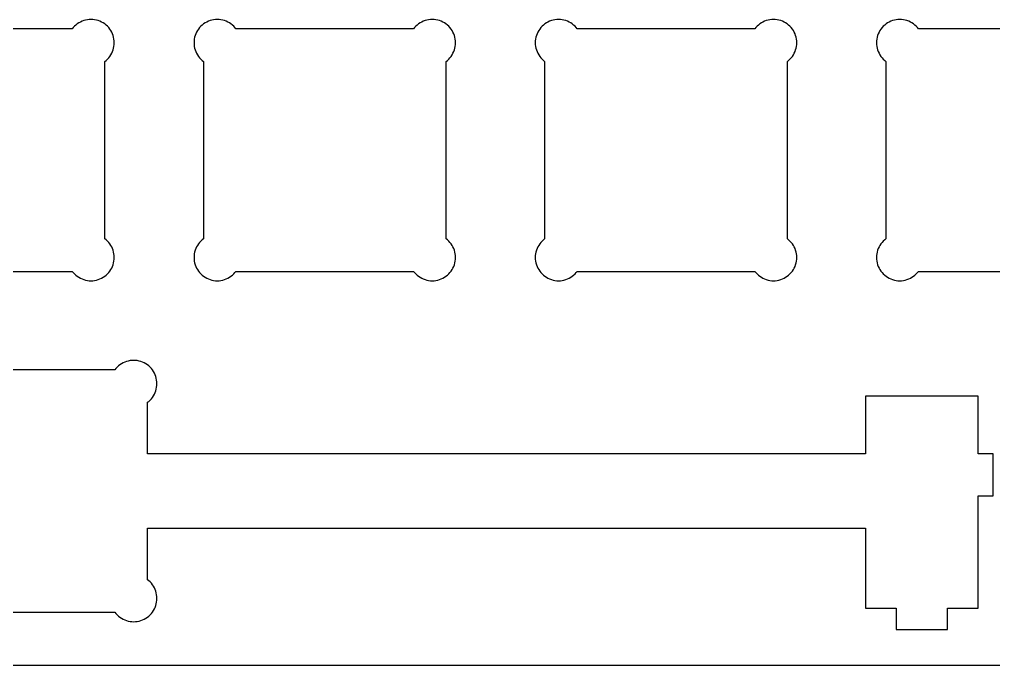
# Model space of a CAD drawing. Extents: x 0 to 286, y 0 to 96.
# Drawn here: x 130.8 to 185.2, y 0.2 to 36.3 of the extents above; entities that cross this region are included whole.
import ezdxf

# ---------------------------------------------------------------- set-up
doc = ezdxf.new("R2010")
doc.units = 0
doc.layers.get('0').update_dxf_attribs({"linetype": 'CONTINUOUS'})

msp = doc.modelspace()

# ---------------------------------------------------------------- linework, layer by layer
at = {"color": 0}
for p, q in [((133.912, 35.9572), (133.842, 35.8814)), ((133.987, 36.026), (133.912, 35.9572)), ((134.066, 36.0881), (133.987, 36.026)), ((134.152, 36.146), (134.066, 36.0881)), ((134.24, 36.1957), (134.152, 36.146)), ((134.332, 36.2398), (134.24, 36.1957)), ((134.429, 36.274), (134.332, 36.2398)), ((134.527, 36.3015), (134.429, 36.274)), ((134.627, 36.3224), (134.527, 36.3015)), ((134.729, 36.3347), (134.627, 36.3224)), ((134.831, 36.3375), (134.729, 36.3347)), ((134.933, 36.3347), (134.831, 36.3375)), ((135.034, 36.3224), (134.933, 36.3347)), ((135.135, 36.3015), (135.034, 36.3224)), ((135.232, 36.274), (135.135, 36.3015)), ((135.327, 36.2398), (135.232, 36.274)), ((135.421, 36.1957), (135.327, 36.2398)), ((135.509, 36.146), (135.421, 36.1957)), ((135.595, 36.0881), (135.509, 36.146)), ((135.675, 36.026), (135.595, 36.0881)), ((135.751, 35.9572), (135.675, 36.026)), ((135.819, 35.8814), (135.751, 35.9572)), ((140.962, 35.9572), (140.892, 35.8814)), ((141.037, 36.026), (140.962, 35.9572)), ((141.117, 36.0881), (141.037, 36.026)), ((141.202, 36.146), (141.117, 36.0881)), ((141.29, 36.1957), (141.202, 36.146)), ((141.383, 36.2398), (141.29, 36.1957)), ((141.479, 36.274), (141.383, 36.2398)), ((141.577, 36.3015), (141.479, 36.274)), ((141.677, 36.3224), (141.577, 36.3015)), ((141.78, 36.3347), (141.677, 36.3224)), ((141.882, 36.3375), (141.78, 36.3347)), ((141.984, 36.3347), (141.882, 36.3375)), ((142.084, 36.3224), (141.984, 36.3347)), ((142.183, 36.3015), (142.084, 36.3224)), ((142.282, 36.274), (142.183, 36.3015)), ((142.378, 36.2398), (142.282, 36.274)), ((142.471, 36.1957), (142.378, 36.2398)), ((142.559, 36.146), (142.471, 36.1957)), ((142.645, 36.0881), (142.559, 36.146)), ((142.725, 36.026), (142.645, 36.0881)), ((142.801, 35.9572), (142.725, 36.026)), ((142.869, 35.8814), (142.801, 35.9572)), ((152.962, 35.9572), (152.892, 35.8814)), ((153.037, 36.026), (152.962, 35.9572)), ((153.116, 36.0881), (153.037, 36.026)), ((153.202, 36.146), (153.116, 36.0881)), ((153.29, 36.1957), (153.202, 36.146)), ((153.382, 36.2398), (153.29, 36.1957)), ((153.479, 36.274), (153.382, 36.2398)), ((153.577, 36.3015), (153.479, 36.274)), ((153.677, 36.3224), (153.577, 36.3015)), ((153.779, 36.3347), (153.677, 36.3224)), ((153.881, 36.3375), (153.779, 36.3347)), ((153.983, 36.3347), (153.881, 36.3375)), ((154.084, 36.3224), (153.983, 36.3347)), ((154.185, 36.3015), (154.084, 36.3224)), ((154.282, 36.274), (154.185, 36.3015)), ((154.377, 36.2398), (154.282, 36.274)), ((154.471, 36.1957), (154.377, 36.2398)), ((154.559, 36.146), (154.471, 36.1957)), ((154.645, 36.0881), (154.559, 36.146)), ((154.725, 36.026), (154.645, 36.0881)), ((154.801, 35.9572), (154.725, 36.026)), ((154.869, 35.8814), (154.801, 35.9572)), ((160.012, 35.9572), (159.942, 35.8814)), ((160.087, 36.026), (160.012, 35.9572)), ((160.167, 36.0881), (160.087, 36.026)), ((160.252, 36.146), (160.167, 36.0881)), ((160.34, 36.1957), (160.252, 36.146)), ((160.433, 36.2398), (160.34, 36.1957)), ((160.529, 36.274), (160.433, 36.2398)), ((160.627, 36.3015), (160.529, 36.274)), ((160.727, 36.3224), (160.627, 36.3015)), ((160.83, 36.3347), (160.727, 36.3224)), ((160.932, 36.3375), (160.83, 36.3347)), ((161.034, 36.3347), (160.932, 36.3375)), ((161.134, 36.3224), (161.034, 36.3347)), ((161.233, 36.3015), (161.134, 36.3224)), ((161.332, 36.274), (161.233, 36.3015)), ((161.428, 36.2398), (161.332, 36.274)), ((161.521, 36.1957), (161.428, 36.2398)), ((161.609, 36.146), (161.521, 36.1957)), ((161.695, 36.0881), (161.609, 36.146)), ((161.775, 36.026), (161.695, 36.0881)), ((161.851, 35.9572), (161.775, 36.026)), ((161.919, 35.8814), (161.851, 35.9572)), ((172.012, 35.9572), (171.942, 35.8814)), ((172.087, 36.026), (172.012, 35.9572)), ((172.166, 36.0881), (172.087, 36.026)), ((172.252, 36.146), (172.166, 36.0881)), ((172.34, 36.1957), (172.252, 36.146)), ((172.432, 36.2398), (172.34, 36.1957)), ((172.529, 36.274), (172.432, 36.2398)), ((172.627, 36.3015), (172.529, 36.274)), ((172.727, 36.3224), (172.627, 36.3015)), ((172.829, 36.3347), (172.727, 36.3224)), ((172.931, 36.3375), (172.829, 36.3347)), ((173.033, 36.3347), (172.931, 36.3375)), ((173.134, 36.3224), (173.033, 36.3347)), ((173.235, 36.3015), (173.134, 36.3224)), ((173.332, 36.274), (173.235, 36.3015)), ((173.427, 36.2398), (173.332, 36.274)), ((173.521, 36.1957), (173.427, 36.2398)), ((173.609, 36.146), (173.521, 36.1957)), ((173.695, 36.0881), (173.609, 36.146)), ((173.775, 36.026), (173.695, 36.0881)), ((173.851, 35.9572), (173.775, 36.026)), ((173.919, 35.8814), (173.851, 35.9572)), ((179.062, 35.9572), (178.992, 35.8814)), ((179.137, 36.026), (179.062, 35.9572)), ((179.217, 36.0881), (179.137, 36.026)), ((179.302, 36.146), (179.217, 36.0881)), ((179.39, 36.1957), (179.302, 36.146)), ((179.483, 36.2398), (179.39, 36.1957)), ((179.579, 36.274), (179.483, 36.2398)), ((179.677, 36.3015), (179.579, 36.274)), ((179.777, 36.3224), (179.677, 36.3015)), ((179.88, 36.3347), (179.777, 36.3224)), ((179.982, 36.3375), (179.88, 36.3347)), ((180.084, 36.3347), (179.982, 36.3375)), ((180.184, 36.3224), (180.084, 36.3347)), ((180.283, 36.3015), (180.184, 36.3224)), ((180.382, 36.274), (180.283, 36.3015)), ((180.478, 36.2398), (180.382, 36.274)), ((180.571, 36.1957), (180.478, 36.2398)), ((180.659, 36.146), (180.571, 36.1957)), ((180.745, 36.0881), (180.659, 36.146)), ((180.825, 36.026), (180.745, 36.0881)), ((180.901, 35.9572), (180.825, 36.026)), ((180.969, 35.8814), (180.901, 35.9572)), ((133.788, 35.814), (123.873, 35.814)), ((133.842, 35.8814), (133.788, 35.814)), ((135.883, 35.8013), (135.819, 35.8814)), ((135.939, 35.7159), (135.883, 35.8013)), ((135.989, 35.6277), (135.939, 35.7159)), ((136.032, 35.5342), (135.989, 35.6277)), ((136.067, 35.439), (136.032, 35.5342)), ((136.095, 35.3413), (136.067, 35.439)), ((140.645, 35.439), (140.617, 35.3413)), ((140.68, 35.5342), (140.645, 35.439)), ((140.722, 35.6277), (140.68, 35.5342)), ((140.774, 35.7159), (140.722, 35.6277)), ((140.829, 35.8013), (140.774, 35.7159)), ((140.892, 35.8814), (140.829, 35.8013)), ((142.923, 35.814), (142.869, 35.8814)), ((152.838, 35.814), (142.923, 35.814)), ((152.892, 35.8814), (152.838, 35.814)), ((154.933, 35.8013), (154.869, 35.8814)), ((154.989, 35.7159), (154.933, 35.8013)), ((155.039, 35.6277), (154.989, 35.7159)), ((155.082, 35.5342), (155.039, 35.6277)), ((155.117, 35.439), (155.082, 35.5342)), ((155.145, 35.3413), (155.117, 35.439)), ((159.695, 35.439), (159.667, 35.3413)), ((159.73, 35.5342), (159.695, 35.439)), ((159.772, 35.6277), (159.73, 35.5342)), ((159.824, 35.7159), (159.772, 35.6277)), ((159.879, 35.8013), (159.824, 35.7159)), ((159.942, 35.8814), (159.879, 35.8013)), ((161.973, 35.814), (161.919, 35.8814)), ((171.888, 35.814), (161.973, 35.814)), ((171.942, 35.8814), (171.888, 35.814)), ((173.983, 35.8013), (173.919, 35.8814)), ((174.039, 35.7159), (173.983, 35.8013)), ((174.089, 35.6277), (174.039, 35.7159)), ((174.132, 35.5342), (174.089, 35.6277)), ((174.167, 35.439), (174.132, 35.5342)), ((174.195, 35.3413), (174.167, 35.439)), ((178.745, 35.439), (178.717, 35.3413)), ((178.78, 35.5342), (178.745, 35.439)), ((178.822, 35.6277), (178.78, 35.5342)), ((178.874, 35.7159), (178.822, 35.6277)), ((178.929, 35.8013), (178.874, 35.7159)), ((178.992, 35.8814), (178.929, 35.8013)), ((181.023, 35.814), (180.969, 35.8814)), ((190.938, 35.814), (181.023, 35.814)), ((136.114, 35.2406), (136.095, 35.3413)), ((136.095, 34.7334), (136.114, 34.8341)), ((136.127, 35.14), (136.114, 35.2406)), ((136.114, 34.8341), (136.127, 34.936)), ((136.131, 35.038), (136.127, 35.14)), ((136.127, 34.936), (136.131, 35.038)), ((140.585, 35.14), (140.581, 35.038)), ((140.581, 35.038), (140.585, 34.936)), ((140.597, 35.2406), (140.585, 35.14)), ((140.585, 34.936), (140.597, 34.8341)), ((140.617, 35.3413), (140.597, 35.2406)), ((140.597, 34.8341), (140.617, 34.7334)), ((155.164, 35.2406), (155.145, 35.3413)), ((155.145, 34.7334), (155.164, 34.8341)), ((155.177, 35.14), (155.164, 35.2406)), ((155.164, 34.8341), (155.177, 34.936)), ((155.181, 35.038), (155.177, 35.14)), ((155.177, 34.936), (155.181, 35.038)), ((159.635, 35.14), (159.631, 35.038)), ((159.631, 35.038), (159.635, 34.936)), ((159.647, 35.2406), (159.635, 35.14)), ((159.635, 34.936), (159.647, 34.8341)), ((159.667, 35.3413), (159.647, 35.2406)), ((159.647, 34.8341), (159.667, 34.7334)), ((174.214, 35.2406), (174.195, 35.3413)), ((174.195, 34.7334), (174.214, 34.8341)), ((174.227, 35.14), (174.214, 35.2406)), ((174.214, 34.8341), (174.227, 34.936)), ((174.231, 35.038), (174.227, 35.14)), ((174.227, 34.936), (174.231, 35.038)), ((178.685, 35.14), (178.681, 35.038)), ((178.681, 35.038), (178.685, 34.936)), ((178.697, 35.2406), (178.685, 35.14)), ((178.685, 34.936), (178.697, 34.8341)), ((178.717, 35.3413), (178.697, 35.2406)), ((178.697, 34.8341), (178.717, 34.7334)), ((135.819, 34.1933), (135.883, 34.2732)), ((135.883, 34.2732), (135.939, 34.3572)), ((135.939, 34.3572), (135.989, 34.4468)), ((135.989, 34.4468), (136.032, 34.5392)), ((136.032, 34.5392), (136.067, 34.6356)), ((136.067, 34.6356), (136.095, 34.7334)), ((140.617, 34.7334), (140.645, 34.6356)), ((140.645, 34.6356), (140.68, 34.5392)), ((140.68, 34.5392), (140.722, 34.4468)), ((140.722, 34.4468), (140.774, 34.3572)), ((140.774, 34.3572), (140.829, 34.2732)), ((140.829, 34.2732), (140.892, 34.1933)), ((154.869, 34.1933), (154.933, 34.2732)), ((154.933, 34.2732), (154.989, 34.3572)), ((154.989, 34.3572), (155.039, 34.4468)), ((155.039, 34.4468), (155.082, 34.5392)), ((155.082, 34.5392), (155.117, 34.6356)), ((155.117, 34.6356), (155.145, 34.7334)), ((159.667, 34.7334), (159.695, 34.6356)), ((159.695, 34.6356), (159.73, 34.5392)), ((159.73, 34.5392), (159.772, 34.4468)), ((159.772, 34.4468), (159.824, 34.3572)), ((159.824, 34.3572), (159.879, 34.2732)), ((159.879, 34.2732), (159.942, 34.1933)), ((173.919, 34.1933), (173.983, 34.2732)), ((173.983, 34.2732), (174.039, 34.3572)), ((174.039, 34.3572), (174.089, 34.4468)), ((174.089, 34.4468), (174.132, 34.5392)), ((174.132, 34.5392), (174.167, 34.6356)), ((174.167, 34.6356), (174.195, 34.7334)), ((178.717, 34.7334), (178.745, 34.6356)), ((178.745, 34.6356), (178.78, 34.5392)), ((178.78, 34.5392), (178.822, 34.4468)), ((178.822, 34.4468), (178.874, 34.3572)), ((178.874, 34.3572), (178.929, 34.2732)), ((178.929, 34.2732), (178.992, 34.1933)), ((135.606, 33.9948), (135.675, 34.0486)), ((135.606, 24.0798), (135.606, 33.9948)), ((135.675, 34.0486), (135.751, 34.1175)), ((135.751, 34.1175), (135.819, 34.1933)), ((140.892, 34.1933), (140.962, 34.1175)), ((140.962, 34.1175), (141.037, 34.0486)), ((141.037, 34.0486), (141.105, 33.9948)), ((141.105, 33.9948), (141.105, 24.0798)), ((154.656, 33.9948), (154.725, 34.0486)), ((154.656, 24.0798), (154.656, 33.9948)), ((154.725, 34.0486), (154.801, 34.1175)), ((154.801, 34.1175), (154.869, 34.1933)), ((159.942, 34.1933), (160.012, 34.1175)), ((160.012, 34.1175), (160.087, 34.0486)), ((160.087, 34.0486), (160.155, 33.9948)), ((160.155, 33.9948), (160.155, 24.0798)), ((173.706, 33.9948), (173.775, 34.0486)), ((173.706, 24.0798), (173.706, 33.9948)), ((173.775, 34.0486), (173.851, 34.1175)), ((173.851, 34.1175), (173.919, 34.1933)), ((178.992, 34.1933), (179.062, 34.1175)), ((179.062, 34.1175), (179.137, 34.0486)), ((179.137, 34.0486), (179.205, 33.9948)), ((179.205, 33.9948), (179.205, 24.0798)), ((135.675, 24.0261), (135.606, 24.0798)), ((135.751, 23.9572), (135.675, 24.0261)), ((135.819, 23.8814), (135.751, 23.9572)), ((140.962, 23.9572), (140.892, 23.8814)), ((141.037, 24.0261), (140.962, 23.9572)), ((141.105, 24.0798), (141.037, 24.0261)), ((154.725, 24.0261), (154.656, 24.0798)), ((154.801, 23.9572), (154.725, 24.0261)), ((154.869, 23.8814), (154.801, 23.9572)), ((160.012, 23.9572), (159.942, 23.8814)), ((160.087, 24.0261), (160.012, 23.9572)), ((160.155, 24.0798), (160.087, 24.0261)), ((173.775, 24.0261), (173.706, 24.0798)), ((173.851, 23.9572), (173.775, 24.0261)), ((173.919, 23.8814), (173.851, 23.9572)), ((179.062, 23.9572), (178.992, 23.8814)), ((179.137, 24.0261), (179.062, 23.9572)), ((179.205, 24.0798), (179.137, 24.0261)), ((135.883, 23.8015), (135.819, 23.8814)), ((135.939, 23.7161), (135.883, 23.8015)), ((135.989, 23.6279), (135.939, 23.7161)), ((136.032, 23.5341), (135.989, 23.6279)), ((136.067, 23.439), (136.032, 23.5341)), ((136.095, 23.3412), (136.067, 23.439)), ((140.645, 23.439), (140.617, 23.3412)), ((140.68, 23.5341), (140.645, 23.439)), ((140.722, 23.6279), (140.68, 23.5341)), ((140.774, 23.7161), (140.722, 23.6279)), ((140.829, 23.8015), (140.774, 23.7161)), ((140.892, 23.8814), (140.829, 23.8015)), ((154.933, 23.8015), (154.869, 23.8814)), ((154.989, 23.7161), (154.933, 23.8015)), ((155.039, 23.6279), (154.989, 23.7161)), ((155.082, 23.5341), (155.039, 23.6279)), ((155.117, 23.439), (155.082, 23.5341)), ((155.145, 23.3412), (155.117, 23.439)), ((159.695, 23.439), (159.667, 23.3412)), ((159.73, 23.5341), (159.695, 23.439)), ((159.772, 23.6279), (159.73, 23.5341)), ((159.824, 23.7161), (159.772, 23.6279)), ((159.879, 23.8015), (159.824, 23.7161)), ((159.942, 23.8814), (159.879, 23.8015)), ((173.983, 23.8015), (173.919, 23.8814)), ((174.039, 23.7161), (173.983, 23.8015)), ((174.089, 23.6279), (174.039, 23.7161)), ((174.132, 23.5341), (174.089, 23.6279)), ((174.167, 23.439), (174.132, 23.5341)), ((174.195, 23.3412), (174.167, 23.439)), ((178.745, 23.439), (178.717, 23.3412)), ((178.78, 23.5341), (178.745, 23.439)), ((178.822, 23.6279), (178.78, 23.5341)), ((178.874, 23.7161), (178.822, 23.6279)), ((178.929, 23.8015), (178.874, 23.7161)), ((178.992, 23.8814), (178.929, 23.8015)), ((136.114, 23.2406), (136.095, 23.3412)), ((136.127, 23.14), (136.114, 23.2406)), ((136.114, 22.8341), (136.127, 22.9361)), ((136.131, 23.038), (136.127, 23.14)), ((136.127, 22.9361), (136.131, 23.038)), ((140.585, 23.14), (140.581, 23.038)), ((140.581, 23.038), (140.585, 22.9361)), ((140.597, 23.2406), (140.585, 23.14)), ((140.585, 22.9361), (140.597, 22.8341)), ((140.617, 23.3412), (140.597, 23.2406)), ((155.164, 23.2406), (155.145, 23.3412)), ((155.177, 23.14), (155.164, 23.2406)), ((155.164, 22.8341), (155.177, 22.9361)), ((155.181, 23.038), (155.177, 23.14)), ((155.177, 22.9361), (155.181, 23.038)), ((159.635, 23.14), (159.631, 23.038)), ((159.631, 23.038), (159.635, 22.9361)), ((159.647, 23.2406), (159.635, 23.14)), ((159.635, 22.9361), (159.647, 22.8341)), ((159.667, 23.3412), (159.647, 23.2406)), ((174.214, 23.2406), (174.195, 23.3412)), ((174.227, 23.14), (174.214, 23.2406)), ((174.214, 22.8341), (174.227, 22.9361)), ((174.231, 23.038), (174.227, 23.14)), ((174.227, 22.9361), (174.231, 23.038)), ((178.685, 23.14), (178.681, 23.038)), ((178.681, 23.038), (178.685, 22.9361)), ((178.697, 23.2406), (178.685, 23.14)), ((178.685, 22.9361), (178.697, 22.8341)), ((178.717, 23.3412), (178.697, 23.2406)), ((135.883, 22.2732), (135.939, 22.3573)), ((135.939, 22.3573), (135.989, 22.4469)), ((135.989, 22.4469), (136.032, 22.5392)), ((136.032, 22.5392), (136.067, 22.6357)), ((136.067, 22.6357), (136.095, 22.7335)), ((136.095, 22.7335), (136.114, 22.8341)), ((140.597, 22.8341), (140.617, 22.7335)), ((140.617, 22.7335), (140.645, 22.6357)), ((140.645, 22.6357), (140.68, 22.5392)), ((140.68, 22.5392), (140.722, 22.4469)), ((140.722, 22.4469), (140.774, 22.3573)), ((140.774, 22.3573), (140.829, 22.2732)), ((154.933, 22.2732), (154.989, 22.3573)), ((154.989, 22.3573), (155.039, 22.4469)), ((155.039, 22.4469), (155.082, 22.5392)), ((155.082, 22.5392), (155.117, 22.6357)), ((155.117, 22.6357), (155.145, 22.7335)), ((155.145, 22.7335), (155.164, 22.8341)), ((159.647, 22.8341), (159.667, 22.7335)), ((159.667, 22.7335), (159.695, 22.6357)), ((159.695, 22.6357), (159.73, 22.5392)), ((159.73, 22.5392), (159.772, 22.4469)), ((159.772, 22.4469), (159.824, 22.3573)), ((159.824, 22.3573), (159.879, 22.2732)), ((173.983, 22.2732), (174.039, 22.3573)), ((174.039, 22.3573), (174.089, 22.4469)), ((174.089, 22.4469), (174.132, 22.5392)), ((174.132, 22.5392), (174.167, 22.6357)), ((174.167, 22.6357), (174.195, 22.7335)), ((174.195, 22.7335), (174.214, 22.8341)), ((178.697, 22.8341), (178.717, 22.7335)), ((178.717, 22.7335), (178.745, 22.6357)), ((178.745, 22.6357), (178.78, 22.5392)), ((178.78, 22.5392), (178.822, 22.4469)), ((178.822, 22.4469), (178.874, 22.3573)), ((178.874, 22.3573), (178.929, 22.2732)), ((123.873, 22.2622), (133.788, 22.2622)), ((133.788, 22.2622), (133.842, 22.1933)), ((133.842, 22.1933), (133.912, 22.1175)), ((133.912, 22.1175), (133.987, 22.0486)), ((133.987, 22.0486), (134.066, 21.9852)), ((134.066, 21.9852), (134.152, 21.9287)), ((134.152, 21.9287), (134.24, 21.8791)), ((134.24, 21.8791), (134.332, 21.8364)), ((134.332, 21.8364), (134.429, 21.8006)), ((134.429, 21.8006), (134.527, 21.773)), ((134.527, 21.773), (134.627, 21.7537)), ((134.627, 21.7537), (134.729, 21.7413)), ((134.933, 21.7413), (135.034, 21.7537)), ((135.034, 21.7537), (135.135, 21.773)), ((135.135, 21.773), (135.232, 21.8006)), ((135.232, 21.8006), (135.327, 21.8364)), ((135.327, 21.8364), (135.421, 21.8791)), ((135.421, 21.8791), (135.509, 21.9287)), ((135.509, 21.9287), (135.595, 21.9852)), ((135.595, 21.9852), (135.675, 22.0486)), ((135.675, 22.0486), (135.751, 22.1175)), ((135.751, 22.1175), (135.819, 22.1933)), ((135.819, 22.1933), (135.883, 22.2732)), ((140.829, 22.2732), (140.892, 22.1933)), ((140.892, 22.1933), (140.962, 22.1175)), ((140.962, 22.1175), (141.037, 22.0486)), ((141.037, 22.0486), (141.117, 21.9852)), ((141.117, 21.9852), (141.202, 21.9287)), ((141.202, 21.9287), (141.29, 21.8791)), ((141.29, 21.8791), (141.383, 21.8364)), ((141.383, 21.8364), (141.479, 21.8006)), ((141.479, 21.8006), (141.577, 21.773)), ((141.577, 21.773), (141.677, 21.7537)), ((141.677, 21.7537), (141.78, 21.7413)), ((141.984, 21.7413), (142.084, 21.7537)), ((142.084, 21.7537), (142.183, 21.773)), ((142.183, 21.773), (142.282, 21.8006)), ((142.282, 21.8006), (142.378, 21.8364)), ((142.378, 21.8364), (142.471, 21.8791)), ((142.471, 21.8791), (142.559, 21.9287)), ((142.559, 21.9287), (142.645, 21.9852)), ((142.645, 21.9852), (142.725, 22.0486)), ((142.725, 22.0486), (142.801, 22.1175)), ((142.801, 22.1175), (142.869, 22.1933)), ((142.869, 22.1933), (142.923, 22.2622)), ((142.923, 22.2622), (152.838, 22.2622)), ((152.838, 22.2622), (152.892, 22.1933)), ((152.892, 22.1933), (152.962, 22.1175)), ((152.962, 22.1175), (153.037, 22.0486)), ((153.037, 22.0486), (153.116, 21.9852)), ((153.116, 21.9852), (153.202, 21.9287)), ((153.202, 21.9287), (153.29, 21.8791)), ((153.29, 21.8791), (153.382, 21.8364)), ((153.382, 21.8364), (153.479, 21.8006)), ((153.479, 21.8006), (153.577, 21.773)), ((153.577, 21.773), (153.677, 21.7537)), ((153.677, 21.7537), (153.779, 21.7413)), ((153.983, 21.7413), (154.084, 21.7537)), ((154.084, 21.7537), (154.185, 21.773)), ((154.185, 21.773), (154.282, 21.8006)), ((154.282, 21.8006), (154.377, 21.8364)), ((154.377, 21.8364), (154.471, 21.8791)), ((154.471, 21.8791), (154.559, 21.9287)), ((154.559, 21.9287), (154.645, 21.9852)), ((154.645, 21.9852), (154.725, 22.0486)), ((154.725, 22.0486), (154.801, 22.1175)), ((154.801, 22.1175), (154.869, 22.1933)), ((154.869, 22.1933), (154.933, 22.2732)), ((159.879, 22.2732), (159.942, 22.1933)), ((159.942, 22.1933), (160.012, 22.1175)), ((160.012, 22.1175), (160.087, 22.0486)), ((160.087, 22.0486), (160.167, 21.9852)), ((160.167, 21.9852), (160.252, 21.9287)), ((160.252, 21.9287), (160.34, 21.8791)), ((160.34, 21.8791), (160.433, 21.8364)), ((160.433, 21.8364), (160.529, 21.8006)), ((160.529, 21.8006), (160.627, 21.773)), ((160.627, 21.773), (160.727, 21.7537)), ((160.727, 21.7537), (160.83, 21.7413)), ((161.034, 21.7413), (161.134, 21.7537)), ((161.134, 21.7537), (161.233, 21.773)), ((161.233, 21.773), (161.332, 21.8006)), ((161.332, 21.8006), (161.428, 21.8364)), ((161.428, 21.8364), (161.521, 21.8791)), ((161.521, 21.8791), (161.609, 21.9287)), ((161.609, 21.9287), (161.695, 21.9852)), ((161.695, 21.9852), (161.775, 22.0486)), ((161.775, 22.0486), (161.851, 22.1175)), ((161.851, 22.1175), (161.919, 22.1933)), ((161.919, 22.1933), (161.973, 22.2622)), ((161.973, 22.2622), (171.888, 22.2622)), ((171.888, 22.2622), (171.942, 22.1933)), ((171.942, 22.1933), (172.012, 22.1175)), ((172.012, 22.1175), (172.087, 22.0486)), ((172.087, 22.0486), (172.166, 21.9852)), ((172.166, 21.9852), (172.252, 21.9287)), ((172.252, 21.9287), (172.34, 21.8791)), ((172.34, 21.8791), (172.432, 21.8364)), ((172.432, 21.8364), (172.529, 21.8006)), ((172.529, 21.8006), (172.627, 21.773)), ((172.627, 21.773), (172.727, 21.7537)), ((172.727, 21.7537), (172.829, 21.7413)), ((173.033, 21.7413), (173.134, 21.7537)), ((173.134, 21.7537), (173.235, 21.773)), ((173.235, 21.773), (173.332, 21.8006)), ((173.332, 21.8006), (173.427, 21.8364)), ((173.427, 21.8364), (173.521, 21.8791)), ((173.521, 21.8791), (173.609, 21.9287)), ((173.609, 21.9287), (173.695, 21.9852)), ((173.695, 21.9852), (173.775, 22.0486)), ((173.775, 22.0486), (173.851, 22.1175)), ((173.851, 22.1175), (173.919, 22.1933)), ((173.919, 22.1933), (173.983, 22.2732)), ((178.929, 22.2732), (178.992, 22.1933)), ((178.992, 22.1933), (179.062, 22.1175)), ((179.062, 22.1175), (179.137, 22.0486)), ((179.137, 22.0486), (179.217, 21.9852)), ((179.217, 21.9852), (179.302, 21.9287)), ((179.302, 21.9287), (179.39, 21.8791)), ((179.39, 21.8791), (179.483, 21.8364)), ((179.483, 21.8364), (179.579, 21.8006)), ((179.579, 21.8006), (179.677, 21.773)), ((179.677, 21.773), (179.777, 21.7537)), ((179.777, 21.7537), (179.88, 21.7413)), ((180.084, 21.7413), (180.184, 21.7537)), ((180.184, 21.7537), (180.283, 21.773)), ((180.283, 21.773), (180.382, 21.8006)), ((180.382, 21.8006), (180.478, 21.8364)), ((180.478, 21.8364), (180.571, 21.8791)), ((180.571, 21.8791), (180.659, 21.9287)), ((180.659, 21.9287), (180.745, 21.9852)), ((180.745, 21.9852), (180.825, 22.0486)), ((180.825, 22.0486), (180.901, 22.1175)), ((180.901, 22.1175), (180.969, 22.1933)), ((180.969, 22.1933), (181.023, 22.2622)), ((181.023, 22.2622), (190.938, 22.2622)), ((134.729, 21.7413), (134.831, 21.7372)), ((134.831, 21.7372), (134.933, 21.7413)), ((141.78, 21.7413), (141.882, 21.7372)), ((141.882, 21.7372), (141.984, 21.7413)), ((153.779, 21.7413), (153.881, 21.7372)), ((153.881, 21.7372), (153.983, 21.7413)), ((160.83, 21.7413), (160.932, 21.7372)), ((160.932, 21.7372), (161.034, 21.7413)), ((172.829, 21.7413), (172.931, 21.7372)), ((172.931, 21.7372), (173.033, 21.7413)), ((179.88, 21.7413), (179.982, 21.7372)), ((179.982, 21.7372), (180.084, 21.7413)), ((136.294, 16.9072), (136.224, 16.8313)), ((136.368, 16.9761), (136.294, 16.9072)), ((136.448, 17.0381), (136.368, 16.9761)), ((136.533, 17.0959), (136.448, 17.0381)), ((136.621, 17.1456), (136.533, 17.0959)), ((136.715, 17.1883), (136.621, 17.1456)), ((136.81, 17.2241), (136.715, 17.1883)), ((136.91, 17.2516), (136.81, 17.2241)), ((137.009, 17.2723), (136.91, 17.2516)), ((137.109, 17.2834), (137.009, 17.2723)), ((137.211, 17.2875), (137.109, 17.2834)), ((137.313, 17.2834), (137.211, 17.2875)), ((137.415, 17.2723), (137.313, 17.2834)), ((137.516, 17.2516), (137.415, 17.2723)), ((137.614, 17.2241), (137.516, 17.2516)), ((137.71, 17.1883), (137.614, 17.2241)), ((137.802, 17.1456), (137.71, 17.1883)), ((137.891, 17.0959), (137.802, 17.1456)), ((137.976, 17.0381), (137.891, 17.0959)), ((138.056, 16.9761), (137.976, 17.0381)), ((138.13, 16.9072), (138.056, 16.9761)), ((138.201, 16.8313), (138.13, 16.9072)), ((136.169, 16.7624), (126.255, 16.7624)), ((136.224, 16.8313), (136.169, 16.7624)), ((138.264, 16.7514), (138.201, 16.8313)), ((138.321, 16.666), (138.264, 16.7514)), ((138.371, 16.5778), (138.321, 16.666)), ((138.413, 16.4841), (138.371, 16.5778)), ((138.449, 16.389), (138.413, 16.4841)), ((138.476, 16.2912), (138.449, 16.389)), ((138.496, 16.1906), (138.476, 16.2912)), ((138.476, 15.6834), (138.496, 15.7841)), ((138.508, 16.09), (138.496, 16.1906)), ((138.496, 15.7841), (138.508, 15.886)), ((138.512, 15.988), (138.508, 16.09)), ((138.508, 15.886), (138.512, 15.988)), ((138.264, 15.2232), (138.321, 15.3072)), ((138.321, 15.3072), (138.371, 15.3968)), ((138.371, 15.3968), (138.413, 15.4892)), ((138.413, 15.4892), (138.449, 15.5856)), ((138.449, 15.5856), (138.476, 15.6834)), ((184.362, 15.2921), (178.062, 15.2921)), ((178.062, 15.2921), (178.062, 12.062)), ((184.362, 12.062), (184.362, 15.2921)), ((137.987, 14.9448), (138.056, 14.9986)), ((137.987, 12.062), (137.987, 14.9448)), ((138.056, 14.9986), (138.13, 15.0675)), ((138.13, 15.0675), (138.201, 15.1433)), ((138.201, 15.1433), (138.264, 15.2232)), ((178.062, 12.062), (137.987, 12.062)), ((185.186, 12.062), (184.362, 12.062)), ((185.186, 9.71102), (185.186, 12.062)), ((184.362, 3.44234), (184.362, 9.71102)), ((184.362, 9.71102), (185.186, 9.71102)), ((137.987, 5.02984), (137.987, 7.91132)), ((137.987, 7.91132), (178.062, 7.91132)), ((178.062, 7.91132), (178.062, 3.44234)), ((138.056, 4.97611), (137.987, 5.02984)), ((138.13, 4.90721), (138.056, 4.97611)), ((138.201, 4.8314), (138.13, 4.90721)), ((138.264, 4.75149), (138.201, 4.8314)), ((138.321, 4.66605), (138.264, 4.75149)), ((138.371, 4.57786), (138.321, 4.66605)), ((138.413, 4.48412), (138.371, 4.57786)), ((138.449, 4.38905), (138.413, 4.48412)), ((138.476, 4.29122), (138.449, 4.38905)), ((138.496, 4.19061), (138.476, 4.29122)), ((138.508, 4.09003), (138.496, 4.19061)), ((138.496, 3.78411), (138.508, 3.88606)), ((138.512, 3.98805), (138.508, 4.09003)), ((138.508, 3.88606), (138.512, 3.98805)), ((138.264, 3.22323), (138.321, 3.30729)), ((138.321, 3.30729), (138.371, 3.39687)), ((138.371, 3.39687), (138.413, 3.48919)), ((138.413, 3.48919), (138.449, 3.58567)), ((138.449, 3.58567), (138.476, 3.68349)), ((138.476, 3.68349), (138.496, 3.78411)), ((178.062, 3.44234), (179.787, 3.44234)), ((179.787, 3.44234), (179.787, 2.24207)), ((182.637, 2.24207), (182.637, 3.44234)), ((182.637, 3.44234), (184.362, 3.44234)), ((126.255, 3.21221), (136.169, 3.21221)), ((136.169, 3.21221), (136.224, 3.14331)), ((136.224, 3.14331), (136.294, 3.06751)), ((136.294, 3.06751), (136.368, 2.99861)), ((136.368, 2.99861), (136.448, 2.93522)), ((136.448, 2.93522), (136.533, 2.87872)), ((136.533, 2.87872), (136.621, 2.82911)), ((136.621, 2.82911), (136.715, 2.78639)), ((136.715, 2.78639), (136.81, 2.75057)), ((136.81, 2.75057), (136.91, 2.723)), ((136.91, 2.723), (137.009, 2.70371)), ((137.415, 2.70371), (137.516, 2.723)), ((137.516, 2.723), (137.614, 2.75057)), ((137.614, 2.75057), (137.71, 2.78639)), ((137.71, 2.78639), (137.802, 2.82911)), ((137.802, 2.82911), (137.891, 2.87872)), ((137.891, 2.87872), (137.976, 2.93522)), ((137.976, 2.93522), (138.056, 2.99861)), ((138.056, 2.99861), (138.13, 3.06751)), ((138.13, 3.06751), (138.201, 3.14331)), ((138.201, 3.14331), (138.264, 3.22323)), ((137.009, 2.70371), (137.109, 2.69131)), ((137.109, 2.69131), (137.211, 2.68718)), ((137.211, 2.68718), (137.313, 2.69131)), ((137.313, 2.69131), (137.415, 2.70371)), ((179.787, 2.24207), (182.637, 2.24207)), ((286.218, 0.23702), (0.01929, 0.23702))]:
    msp.add_line(p, q, dxfattribs=at)

doc.saveas('drawing.dxf')
